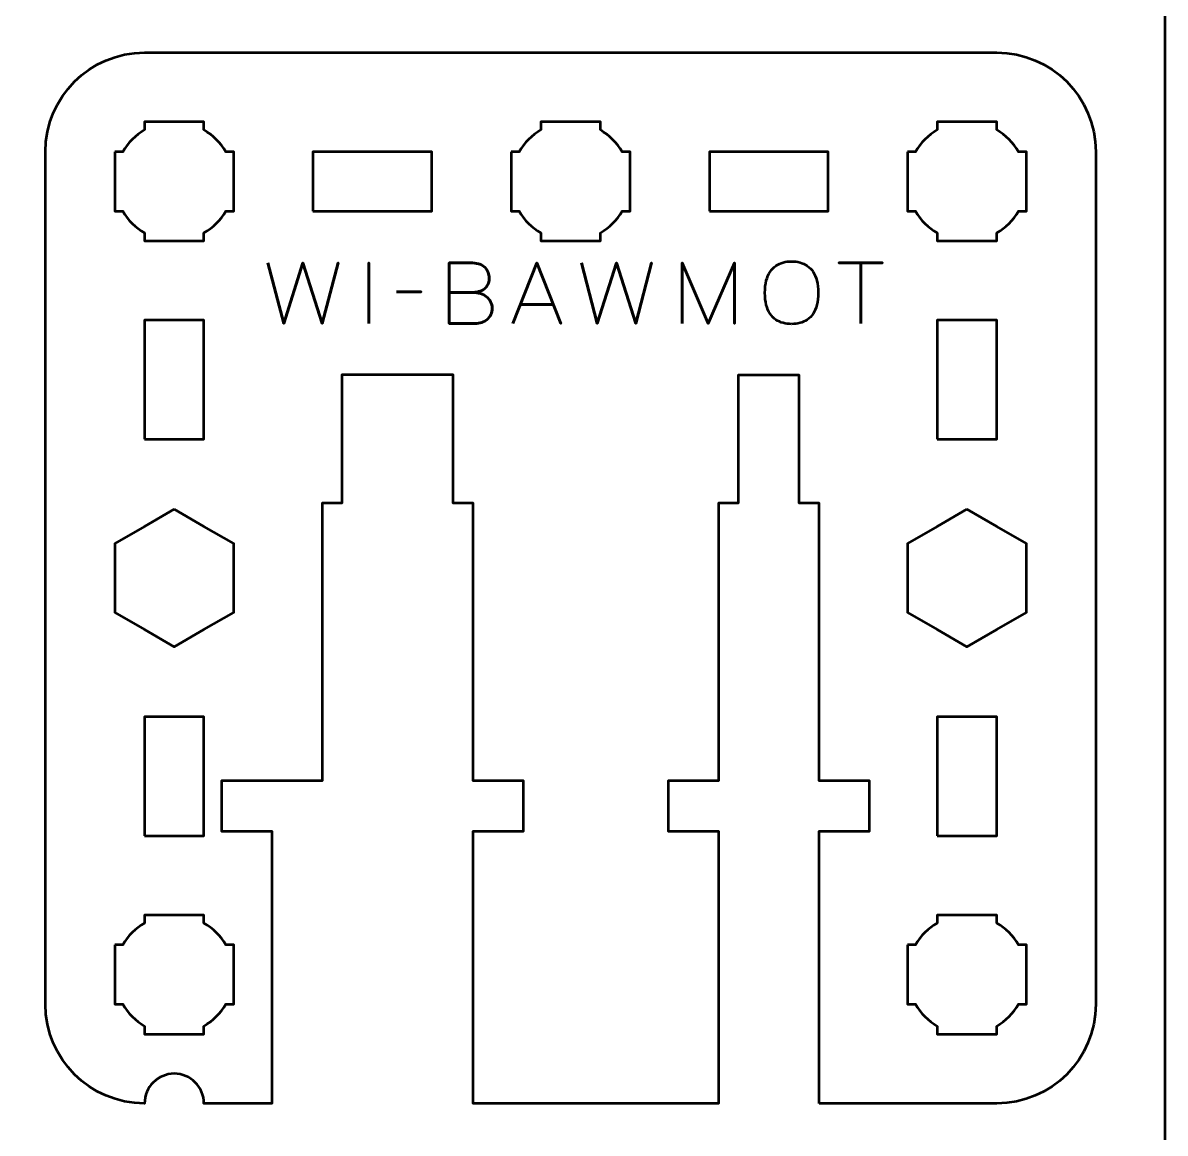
# Model space of a CAD drawing. Header units: centimetres. Extents: x -21 to 0, y -29.7 to 0.
# Drawn here: x -5.76 to 0, y -11.65 to -6.05 of the extents above; entities that cross this region are included whole.
import ezdxf

# ---------------------------------------------------------------- set-up
doc = ezdxf.new("R2010")
doc.units = ezdxf.units.CM
doc.header["$MEASUREMENT"] = 0
doc.layers.add('Layer 1', color=7, linetype='Continuous')

msp = doc.modelspace()

# ---------------------------------------------------------------- linework, layer by layer
at = {"layer": 'Layer 1', "lineweight": 53}
for points in [[(-4.3, -7), (-3.7, -7), (-3.7, -6.7), (-4.3, -6.7), (-4.3, -7)], [(-2.3, -7), (-1.7, -7), (-1.7, -6.7), (-2.3, -6.7), (-2.3, -7)], [(-5.15, -8.15), (-4.85, -8.15), (-4.85, -7.55), (-5.15, -7.55), (-5.15, -8.15)], [(-1.15, -8.15), (-0.85, -8.15), (-0.85, -7.55), (-1.15, -7.55), (-1.15, -8.15)], [(-5.15, -10.15), (-4.85, -10.15), (-4.85, -9.55), (-5.15, -9.55), (-5.15, -10.15)], [(-1.15, -10.15), (-0.85, -10.15), (-0.85, -9.55), (-1.15, -9.55), (-1.15, -10.15)]]:
    msp.add_lwpolyline(points, close=True, dxfattribs=at)
at = {"layer": 'Layer 1', "color": 1, "lineweight": 53}
msp.add_open_spline([(-21.00003, -29.19995), (-21.00003, -29.19995), (-21.00003, -8.29992), (-21.00003, -8.29992), (-21.00003, -8.29992), (-21.00003, -8.21709), (-20.93286, -8.14992), (-20.85003, -8.14992), (-20.85003, -8.14992), (-20.7672, -8.14992), (-20.70003, -8.08275), (-20.70003, -7.99992), (-20.70003, -7.99992), (-20.70003, -7.91709), (-20.7672, -7.84992), (-20.85003, -7.84992), (-20.85003, -7.84992), (-20.93286, -7.84992), (-21.00003, -7.78275), (-21.00003, -7.69992), (-21.00003, -7.69992), (-21.00003, -7.61709), (-20.93286, -7.54992), (-20.85003, -7.54992), (-20.85003, -7.54992), (-20.7672, -7.54992), (-20.70003, -7.48275), (-20.70003, -7.39992), (-20.70003, -7.39992), (-20.70003, -7.31709), (-20.7672, -7.24992), (-20.85003, -7.24992), (-20.85003, -7.24992), (-20.93286, -7.24992), (-21.00003, -7.18275), (-21.00003, -7.09992), (-21.00003, -7.09992), (-21.00003, -7.01709), (-20.93286, -6.94992), (-20.85003, -6.94992), (-20.85003, -6.94992), (-20.7672, -6.94992), (-20.70003, -6.88275), (-20.70003, -6.79992), (-20.70003, -6.79992), (-20.70003, -6.71709), (-20.7672, -6.64992), (-20.85003, -6.64992), (-20.85003, -6.64992), (-20.93286, -6.64992), (-21.00003, -6.58275), (-21.00003, -6.49992), (-21.00003, -6.49992), (-21.00003, -6.41709), (-20.93286, -6.34992), (-20.85003, -6.34992), (-20.85003, -6.34992), (-20.7672, -6.34992), (-20.70003, -6.28275), (-20.70003, -6.19992), (-20.70003, -6.19992), (-20.70003, -6.11709), (-20.7672, -6.04992), (-20.85003, -6.04992), (-20.85003, -6.04992), (-20.93286, -6.04992), (-21.00003, -5.98275), (-21.00003, -5.89992), (-21.00003, -5.89992), (-21.00003, -5.81709), (-20.93286, -5.74992), (-20.85003, -5.74992), (-20.85003, -5.74992), (-20.7672, -5.74992), (-20.70003, -5.68275), (-20.70003, -5.59992), (-20.70003, -5.59992), (-20.70003, -5.51709), (-20.7672, -5.44992), (-20.85003, -5.44992), (-20.85003, -5.44992), (-20.93286, -5.44992), (-21.00003, -5.38275), (-21.00003, -5.29992), (-21.00003, -5.29992), (-21.00003, -5.21709), (-20.93286, -5.14992), (-20.85003, -5.14992), (-20.85003, -5.14992), (-20.7672, -5.14992), (-20.70003, -5.08275), (-20.70003, -4.99992), (-20.70003, -4.99992), (-20.70003, -4.91709), (-20.7672, -4.84992), (-20.85003, -4.84992), (-20.85003, -4.84992), (-20.93286, -4.84992), (-21.00003, -4.78275), (-21.00003, -4.69992), (-21.00003, -4.69992), (-21.00003, -4.61709), (-20.93286, -4.54992), (-20.85003, -4.54992), (-20.85003, -4.54992), (-20.7672, -4.54992), (-20.70003, -4.48275), (-20.70003, -4.39992), (-20.70003, -4.39992), (-20.70003, -4.31709), (-20.7672, -4.24992), (-20.85003, -4.24992), (-20.85003, -4.24992), (-20.93286, -4.24992), (-21.00003, -4.18275), (-21.00003, -4.09992), (-21.00003, -4.09992), (-21.00003, -4.01709), (-20.93286, -3.94992), (-20.85003, -3.94992), (-20.85003, -3.94992), (-20.7672, -3.94992), (-20.70003, -3.88275), (-20.70003, -3.79992), (-20.70003, -3.79992), (-20.70003, -3.71709), (-20.7672, -3.64992), (-20.85003, -3.64992), (-20.85003, -3.64992), (-20.93286, -3.64992), (-21.00003, -3.58275), (-21.00003, -3.49992), (-21.00003, -3.49992), (-21.00003, -3.41709), (-20.93286, -3.34992), (-20.85003, -3.34992), (-20.85003, -3.34992), (-20.7672, -3.34992), (-20.70003, -3.28275), (-20.70003, -3.19992), (-20.70003, -3.19992), (-20.70003, -3.11709), (-20.7672, -3.04992), (-20.85003, -3.04992), (-20.85003, -3.04992), (-20.93286, -3.04992), (-21.00003, -2.98275), (-21.00003, -2.89992), (-21.00003, -2.89992), (-21.00003, -2.81709), (-20.93286, -2.74992), (-20.85003, -2.74992), (-20.85003, -2.74992), (-20.7672, -2.74992), (-20.70003, -2.68275), (-20.70003, -2.59992), (-20.70003, -2.59992), (-20.70003, -2.51709), (-20.7672, -2.44992), (-20.85003, -2.44992), (-20.85003, -2.44992), (-20.93286, -2.44992), (-21.00003, -2.38275), (-21.00003, -2.29992), (-21.00003, -2.29992), (-21.00003, -2.21709), (-20.93286, -2.14992), (-20.85003, -2.14992), (-20.85003, -2.14992), (-20.7672, -2.14992), (-20.70003, -2.08275), (-20.70003, -1.99992), (-20.70003, -1.99992), (-20.70003, -1.91709), (-20.7672, -1.84992), (-20.85003, -1.84992), (-20.85003, -1.84992), (-20.93286, -1.84992), (-21.00003, -1.78275), (-21.00003, -1.69992), (-21.00003, -1.69992), (-21.00003, -1.61709), (-20.93286, -1.54992), (-20.85003, -1.54992), (-20.85003, -1.54992), (-20.7672, -1.54992), (-20.70003, -1.48275), (-20.70003, -1.39992), (-20.70003, -1.39992), (-20.70003, -1.31709), (-20.7672, -1.24992), (-20.85003, -1.24992), (-20.85003, -1.24992), (-20.93286, -1.24992), (-21.00003, -1.18275), (-21.00003, -1.09992), (-21.00003, -1.09992), (-21.00003, -1.09992), (-21.00003, -0.49992), (-21.00003, -0.49992), (-21.00003, -0.49992), (-21.00003, -0.22295), (-20.77694, 0.00004), (-20.49994, 0.00004), (-20.49994, 0.00004), (-20.49994, 0.00004), (-0.50008, 0.00004), (-0.50008, 0.00004), (-0.50008, 0.00004), (-0.22294, 0.00004), (0.00002, -0.22295), (0.00002, -0.49992), (0.00002, -0.49992), (0.00002, -0.49992), (0.00002, -29.19995), (0.00002, -29.19995), (0.00002, -29.19995), (0.00002, -29.47695), (-0.22294, -29.70004), (-0.50008, -29.70004), (-0.50008, -29.70004), (-0.50008, -29.70004), (-20.49994, -29.70004), (-20.49994, -29.70004), (-20.49994, -29.70004), (-20.77694, -29.70004), (-21.00003, -29.47695), (-21.00003, -29.19995)], degree=3, knots=[0, 0, 0, 0, 0.0175439, 0.0175439, 0.0175439, 0.0175439, 0.0350877, 0.0350877, 0.0350877, 0.0350877, 0.0526316, 0.0526316, 0.0526316, 0.0526316, 0.0701754, 0.0701754, 0.0701754, 0.0701754, 0.0877193, 0.0877193, 0.0877193, 0.0877193, 0.1052632, 0.1052632, 0.1052632, 0.1052632, 0.122807, 0.122807, 0.122807, 0.122807, 0.1403509, 0.1403509, 0.1403509, 0.1403509, 0.1578947, 0.1578947, 0.1578947, 0.1578947, 0.1754386, 0.1754386, 0.1754386, 0.1754386, 0.1929825, 0.1929825, 0.1929825, 0.1929825, 0.2105263, 0.2105263, 0.2105263, 0.2105263, 0.2280702, 0.2280702, 0.2280702, 0.2280702, 0.245614, 0.245614, 0.245614, 0.245614, 0.2631579, 0.2631579, 0.2631579, 0.2631579, 0.2807018, 0.2807018, 0.2807018, 0.2807018, 0.2982456, 0.2982456, 0.2982456, 0.2982456, 0.3157895, 0.3157895, 0.3157895, 0.3157895, 0.3333333, 0.3333333, 0.3333333, 0.3333333, 0.3508772, 0.3508772, 0.3508772, 0.3508772, 0.3684211, 0.3684211, 0.3684211, 0.3684211, 0.3859649, 0.3859649, 0.3859649, 0.3859649, 0.4035088, 0.4035088, 0.4035088, 0.4035088, 0.4210526, 0.4210526, 0.4210526, 0.4210526, 0.4385965, 0.4385965, 0.4385965, 0.4385965, 0.4561404, 0.4561404, 0.4561404, 0.4561404, 0.4736842, 0.4736842, 0.4736842, 0.4736842, 0.4912281, 0.4912281, 0.4912281, 0.4912281, 0.5087719, 0.5087719, 0.5087719, 0.5087719, 0.5263158, 0.5263158, 0.5263158, 0.5263158, 0.5438596, 0.5438596, 0.5438596, 0.5438596, 0.5614035, 0.5614035, 0.5614035, 0.5614035, 0.5789474, 0.5789474, 0.5789474, 0.5789474, 0.5964912, 0.5964912, 0.5964912, 0.5964912, 0.6140351, 0.6140351, 0.6140351, 0.6140351, 0.6315789, 0.6315789, 0.6315789, 0.6315789, 0.6491228, 0.6491228, 0.6491228, 0.6491228, 0.6666667, 0.6666667, 0.6666667, 0.6666667, 0.6842105, 0.6842105, 0.6842105, 0.6842105, 0.7017544, 0.7017544, 0.7017544, 0.7017544, 0.7192982, 0.7192982, 0.7192982, 0.7192982, 0.7368421, 0.7368421, 0.7368421, 0.7368421, 0.754386, 0.754386, 0.754386, 0.754386, 0.7719298, 0.7719298, 0.7719298, 0.7719298, 0.7894737, 0.7894737, 0.7894737, 0.7894737, 0.8070175, 0.8070175, 0.8070175, 0.8070175, 0.8245614, 0.8245614, 0.8245614, 0.8245614, 0.8421053, 0.8421053, 0.8421053, 0.8421053, 0.8596491, 0.8596491, 0.8596491, 0.8596491, 0.877193, 0.877193, 0.877193, 0.877193, 0.8947368, 0.8947368, 0.8947368, 0.8947368, 0.9122807, 0.9122807, 0.9122807, 0.9122807, 0.9298246, 0.9298246, 0.9298246, 0.9298246, 0.9473684, 0.9473684, 0.9473684, 0.9473684, 0.9649123, 0.9649123, 0.9649123, 0.9649123, 0.9824561, 0.9824561, 0.9824561, 0.9824561, 1, 1, 1, 1], dxfattribs=at)
at = {"layer": 'Layer 1', "color": 3, "lineweight": 53}
msp.add_open_spline([(-1.746, -11.5), (-1.746, -11.5), (-0.85, -11.5), (-0.85, -11.5), (-0.85, -11.5), (-0.57391, -11.5), (-0.35, -11.27609), (-0.35, -11), (-0.35, -11), (-0.35, -11), (-0.35, -6.7), (-0.35, -6.7), (-0.35, -6.7), (-0.35, -6.42391), (-0.57391, -6.2), (-0.85, -6.2), (-0.85, -6.2), (-0.85, -6.2), (-5.15, -6.2), (-5.15, -6.2), (-5.15, -6.2), (-5.42609, -6.2), (-5.65, -6.42391), (-5.65, -6.7), (-5.65, -6.7), (-5.65, -6.7), (-5.65, -11), (-5.65, -11), (-5.65, -11), (-5.65, -11.27609), (-5.42609, -11.5), (-5.15, -11.5), (-5.15, -11.5), (-5.15, -11.5), (-5.15, -11.5), (-5.15, -11.5), (-5.15, -11.5), (-5.15, -11.41717), (-5.08283, -11.35), (-5, -11.35), (-5, -11.35), (-4.91717, -11.35), (-4.85, -11.41717), (-4.85, -11.5), (-4.85, -11.5), (-4.85, -11.5), (-4.508, -11.5), (-4.508, -11.5), (-4.508, -11.5), (-4.508, -11.5), (-4.508, -10.12699), (-4.508, -10.12699), (-4.508, -10.12699), (-4.508, -10.12699), (-4.762, -10.12699), (-4.762, -10.12699), (-4.762, -10.12699), (-4.762, -10.12699), (-4.762, -9.87299), (-4.762, -9.87299), (-4.762, -9.87299), (-4.762, -9.87299), (-4.254, -9.87299), (-4.254, -9.87299), (-4.254, -9.87299), (-4.254, -9.87299), (-4.254, -8.47299), (-4.254, -8.47299), (-4.254, -8.47299), (-4.254, -8.47299), (-4.154, -8.47302), (-4.154, -8.47302), (-4.154, -8.47302), (-4.154, -8.47302), (-4.154, -8.24998), (-4.154, -8.24998), (-4.154, -8.24998), (-4.154, -8.24998), (-4.154, -7.825), (-4.154, -7.825), (-4.154, -7.825), (-4.154, -7.825), (-3.592, -7.82501), (-3.592, -7.82501), (-3.592, -7.82501), (-3.592, -7.82501), (-3.592, -8.24998), (-3.592, -8.24998), (-3.592, -8.24998), (-3.592, -8.24998), (-3.592, -8.47302), (-3.592, -8.47302), (-3.592, -8.47302), (-3.592, -8.47302), (-3.492, -8.47299), (-3.492, -8.47299), (-3.492, -8.47299), (-3.492, -8.47299), (-3.492, -9.87299), (-3.492, -9.87299), (-3.492, -9.87299), (-3.492, -9.87299), (-3.238, -9.87299), (-3.238, -9.87299), (-3.238, -9.87299), (-3.238, -9.87299), (-3.238, -10.12699), (-3.238, -10.12699), (-3.238, -10.12699), (-3.238, -10.12699), (-3.492, -10.12699), (-3.492, -10.12699), (-3.492, -10.12699), (-3.492, -10.12699), (-3.492, -11.5), (-3.492, -11.5), (-3.492, -11.5), (-3.492, -11.5), (-2.254, -11.5), (-2.254, -11.5), (-2.254, -11.5), (-2.254, -11.5), (-2.254, -10.12699), (-2.254, -10.12699), (-2.254, -10.12699), (-2.254, -10.12699), (-2.508, -10.12699), (-2.508, -10.12699), (-2.508, -10.12699), (-2.508, -10.12699), (-2.508, -9.87299), (-2.508, -9.87299), (-2.508, -9.87299), (-2.508, -9.87299), (-2.254, -9.87299), (-2.254, -9.87299), (-2.254, -9.87299), (-2.254, -9.87299), (-2.254, -8.47299), (-2.254, -8.47299), (-2.254, -8.47299), (-2.254, -8.47299), (-2.154, -8.47302), (-2.154, -8.47302), (-2.154, -8.47302), (-2.154, -8.47302), (-2.154, -8.24998), (-2.154, -8.24998), (-2.154, -8.24998), (-2.154, -8.24998), (-2.15399, -7.827), (-2.15399, -7.827), (-2.15399, -7.827), (-2.15399, -7.827), (-1.84599, -7.82701), (-1.84599, -7.82701), (-1.84599, -7.82701), (-1.84599, -7.82701), (-1.846, -8.24998), (-1.846, -8.24998), (-1.846, -8.24998), (-1.846, -8.24998), (-1.846, -8.47302), (-1.846, -8.47302), (-1.846, -8.47302), (-1.846, -8.47302), (-1.746, -8.47299), (-1.746, -8.47299), (-1.746, -8.47299), (-1.746, -8.47299), (-1.746, -9.87299), (-1.746, -9.87299), (-1.746, -9.87299), (-1.746, -9.87299), (-1.492, -9.87299), (-1.492, -9.87299), (-1.492, -9.87299), (-1.492, -9.87299), (-1.492, -10.12699), (-1.492, -10.12699), (-1.492, -10.12699), (-1.492, -10.12699), (-1.746, -10.12699), (-1.746, -10.12699), (-1.746, -10.12699), (-1.746, -10.12699), (-1.746, -11.5), (-1.746, -11.5)], degree=3, knots=[0, 0, 0, 0, 0.0212766, 0.0212766, 0.0212766, 0.0212766, 0.0425532, 0.0425532, 0.0425532, 0.0425532, 0.0638298, 0.0638298, 0.0638298, 0.0638298, 0.0851064, 0.0851064, 0.0851064, 0.0851064, 0.106383, 0.106383, 0.106383, 0.106383, 0.1276596, 0.1276596, 0.1276596, 0.1276596, 0.1489362, 0.1489362, 0.1489362, 0.1489362, 0.1702128, 0.1702128, 0.1702128, 0.1702128, 0.1914894, 0.1914894, 0.1914894, 0.1914894, 0.212766, 0.212766, 0.212766, 0.212766, 0.2340426, 0.2340426, 0.2340426, 0.2340426, 0.2553191, 0.2553191, 0.2553191, 0.2553191, 0.2765957, 0.2765957, 0.2765957, 0.2765957, 0.2978723, 0.2978723, 0.2978723, 0.2978723, 0.3191489, 0.3191489, 0.3191489, 0.3191489, 0.3404255, 0.3404255, 0.3404255, 0.3404255, 0.3617021, 0.3617021, 0.3617021, 0.3617021, 0.3829787, 0.3829787, 0.3829787, 0.3829787, 0.4042553, 0.4042553, 0.4042553, 0.4042553, 0.4255319, 0.4255319, 0.4255319, 0.4255319, 0.4468085, 0.4468085, 0.4468085, 0.4468085, 0.4680851, 0.4680851, 0.4680851, 0.4680851, 0.4893617, 0.4893617, 0.4893617, 0.4893617, 0.5106383, 0.5106383, 0.5106383, 0.5106383, 0.5319149, 0.5319149, 0.5319149, 0.5319149, 0.5531915, 0.5531915, 0.5531915, 0.5531915, 0.5744681, 0.5744681, 0.5744681, 0.5744681, 0.5957447, 0.5957447, 0.5957447, 0.5957447, 0.6170213, 0.6170213, 0.6170213, 0.6170213, 0.6382979, 0.6382979, 0.6382979, 0.6382979, 0.6595745, 0.6595745, 0.6595745, 0.6595745, 0.6808511, 0.6808511, 0.6808511, 0.6808511, 0.7021277, 0.7021277, 0.7021277, 0.7021277, 0.7234043, 0.7234043, 0.7234043, 0.7234043, 0.7446809, 0.7446809, 0.7446809, 0.7446809, 0.7659574, 0.7659574, 0.7659574, 0.7659574, 0.787234, 0.787234, 0.787234, 0.787234, 0.8085106, 0.8085106, 0.8085106, 0.8085106, 0.8297872, 0.8297872, 0.8297872, 0.8297872, 0.8510638, 0.8510638, 0.8510638, 0.8510638, 0.8723404, 0.8723404, 0.8723404, 0.8723404, 0.893617, 0.893617, 0.893617, 0.893617, 0.9148936, 0.9148936, 0.9148936, 0.9148936, 0.9361702, 0.9361702, 0.9361702, 0.9361702, 0.9574468, 0.9574468, 0.9574468, 0.9574468, 0.9787234, 0.9787234, 0.9787234, 0.9787234, 1, 1, 1, 1], dxfattribs=at)
at = {"layer": 'Layer 1', "lineweight": 53}
for points, knots in [([(-5.3, -6.7), (-5.3, -6.7), (-5.25985, -6.7), (-5.25985, -6.7), (-5.25985, -6.7), (-5.2335, -6.65447), (-5.19553, -6.6165), (-5.15, -6.59015), (-5.15, -6.59015), (-5.15, -6.59015), (-5.15, -6.55), (-5.15, -6.55), (-5.15, -6.55), (-5.15, -6.55), (-5, -6.55), (-5, -6.55), (-5, -6.55), (-5, -6.55), (-4.85, -6.55), (-4.85, -6.55), (-4.85, -6.55), (-4.85, -6.55), (-4.85, -6.59015), (-4.85, -6.59015), (-4.85, -6.59015), (-4.80447, -6.6165), (-4.7665, -6.65447), (-4.74015, -6.7), (-4.74015, -6.7), (-4.74015, -6.7), (-4.7, -6.7), (-4.7, -6.7), (-4.7, -6.7), (-4.7, -6.7), (-4.7, -6.85), (-4.7, -6.85), (-4.7, -6.85), (-4.7, -6.85), (-4.7, -7), (-4.7, -7), (-4.7, -7), (-4.7, -7), (-4.74015, -7), (-4.74015, -7), (-4.74015, -7), (-4.7665, -7.04553), (-4.80447, -7.0835), (-4.85, -7.10985), (-4.85, -7.10985), (-4.85, -7.10985), (-4.85, -7.15), (-4.85, -7.15), (-4.85, -7.15), (-4.85, -7.15), (-5, -7.15), (-5, -7.15), (-5, -7.15), (-5, -7.15), (-5.15, -7.15), (-5.15, -7.15), (-5.15, -7.15), (-5.15, -7.15), (-5.15, -7.10985), (-5.15, -7.10985), (-5.15, -7.10985), (-5.19553, -7.0835), (-5.2335, -7.04553), (-5.25985, -7), (-5.25985, -7), (-5.25985, -7), (-5.3, -7), (-5.3, -7), (-5.3, -7), (-5.3, -7), (-5.3, -6.85), (-5.3, -6.85), (-5.3, -6.85), (-5.3, -6.85), (-5.3, -6.7), (-5.3, -6.7)], [0, 0, 0, 0, 0.05, 0.05, 0.05, 0.05, 0.1, 0.1, 0.1, 0.1, 0.15, 0.15, 0.15, 0.15, 0.2, 0.2, 0.2, 0.2, 0.25, 0.25, 0.25, 0.25, 0.3, 0.3, 0.3, 0.3, 0.35, 0.35, 0.35, 0.35, 0.4, 0.4, 0.4, 0.4, 0.45, 0.45, 0.45, 0.45, 0.5, 0.5, 0.5, 0.5, 0.55, 0.55, 0.55, 0.55, 0.6, 0.6, 0.6, 0.6, 0.65, 0.65, 0.65, 0.65, 0.7, 0.7, 0.7, 0.7, 0.75, 0.75, 0.75, 0.75, 0.8, 0.8, 0.8, 0.8, 0.85, 0.85, 0.85, 0.85, 0.9, 0.9, 0.9, 0.9, 0.95, 0.95, 0.95, 0.95, 1, 1, 1, 1]), ([(-3.3, -6.7), (-3.3, -6.7), (-3.25985, -6.7), (-3.25985, -6.7), (-3.25985, -6.7), (-3.2335, -6.65447), (-3.19553, -6.6165), (-3.15, -6.59015), (-3.15, -6.59015), (-3.15, -6.59015), (-3.15, -6.55), (-3.15, -6.55), (-3.15, -6.55), (-3.15, -6.55), (-3, -6.55), (-3, -6.55), (-3, -6.55), (-3, -6.55), (-2.85, -6.55), (-2.85, -6.55), (-2.85, -6.55), (-2.85, -6.55), (-2.85, -6.59015), (-2.85, -6.59015), (-2.85, -6.59015), (-2.80447, -6.6165), (-2.7665, -6.65447), (-2.74015, -6.7), (-2.74015, -6.7), (-2.74015, -6.7), (-2.7, -6.7), (-2.7, -6.7), (-2.7, -6.7), (-2.7, -6.7), (-2.7, -6.85), (-2.7, -6.85), (-2.7, -6.85), (-2.7, -6.85), (-2.7, -7), (-2.7, -7), (-2.7, -7), (-2.7, -7), (-2.74015, -7), (-2.74015, -7), (-2.74015, -7), (-2.7665, -7.04553), (-2.80447, -7.0835), (-2.85, -7.10985), (-2.85, -7.10985), (-2.85, -7.10985), (-2.85, -7.15), (-2.85, -7.15), (-2.85, -7.15), (-2.85, -7.15), (-3, -7.15), (-3, -7.15), (-3, -7.15), (-3, -7.15), (-3.15, -7.15), (-3.15, -7.15), (-3.15, -7.15), (-3.15, -7.15), (-3.15, -7.10985), (-3.15, -7.10985), (-3.15, -7.10985), (-3.19553, -7.0835), (-3.2335, -7.04553), (-3.25985, -7), (-3.25985, -7), (-3.25985, -7), (-3.3, -7), (-3.3, -7), (-3.3, -7), (-3.3, -7), (-3.3, -6.85), (-3.3, -6.85), (-3.3, -6.85), (-3.3, -6.85), (-3.3, -6.7), (-3.3, -6.7)], [0, 0, 0, 0, 0.05, 0.05, 0.05, 0.05, 0.1, 0.1, 0.1, 0.1, 0.15, 0.15, 0.15, 0.15, 0.2, 0.2, 0.2, 0.2, 0.25, 0.25, 0.25, 0.25, 0.3, 0.3, 0.3, 0.3, 0.35, 0.35, 0.35, 0.35, 0.4, 0.4, 0.4, 0.4, 0.45, 0.45, 0.45, 0.45, 0.5, 0.5, 0.5, 0.5, 0.55, 0.55, 0.55, 0.55, 0.6, 0.6, 0.6, 0.6, 0.65, 0.65, 0.65, 0.65, 0.7, 0.7, 0.7, 0.7, 0.75, 0.75, 0.75, 0.75, 0.8, 0.8, 0.8, 0.8, 0.85, 0.85, 0.85, 0.85, 0.9, 0.9, 0.9, 0.9, 0.95, 0.95, 0.95, 0.95, 1, 1, 1, 1]), ([(-1.3, -6.7), (-1.3, -6.7), (-1.25985, -6.7), (-1.25985, -6.7), (-1.25985, -6.7), (-1.2335, -6.65447), (-1.19553, -6.6165), (-1.15, -6.59015), (-1.15, -6.59015), (-1.15, -6.59015), (-1.15, -6.55), (-1.15, -6.55), (-1.15, -6.55), (-1.15, -6.55), (-1, -6.55), (-1, -6.55), (-1, -6.55), (-1, -6.55), (-0.85, -6.55), (-0.85, -6.55), (-0.85, -6.55), (-0.85, -6.55), (-0.85, -6.59015), (-0.85, -6.59015), (-0.85, -6.59015), (-0.80447, -6.6165), (-0.7665, -6.65447), (-0.74015, -6.7), (-0.74015, -6.7), (-0.74015, -6.7), (-0.7, -6.7), (-0.7, -6.7), (-0.7, -6.7), (-0.7, -6.7), (-0.7, -6.85), (-0.7, -6.85), (-0.7, -6.85), (-0.7, -6.85), (-0.7, -7), (-0.7, -7), (-0.7, -7), (-0.7, -7), (-0.74015, -7), (-0.74015, -7), (-0.74015, -7), (-0.7665, -7.04553), (-0.80447, -7.0835), (-0.85, -7.10985), (-0.85, -7.10985), (-0.85, -7.10985), (-0.85, -7.15), (-0.85, -7.15), (-0.85, -7.15), (-0.85, -7.15), (-1, -7.15), (-1, -7.15), (-1, -7.15), (-1, -7.15), (-1.15, -7.15), (-1.15, -7.15), (-1.15, -7.15), (-1.15, -7.15), (-1.15, -7.10985), (-1.15, -7.10985), (-1.15, -7.10985), (-1.19553, -7.0835), (-1.2335, -7.04553), (-1.25985, -7), (-1.25985, -7), (-1.25985, -7), (-1.3, -7), (-1.3, -7), (-1.3, -7), (-1.3, -7), (-1.3, -6.85), (-1.3, -6.85), (-1.3, -6.85), (-1.3, -6.85), (-1.3, -6.7), (-1.3, -6.7)], [0, 0, 0, 0, 0.05, 0.05, 0.05, 0.05, 0.1, 0.1, 0.1, 0.1, 0.15, 0.15, 0.15, 0.15, 0.2, 0.2, 0.2, 0.2, 0.25, 0.25, 0.25, 0.25, 0.3, 0.3, 0.3, 0.3, 0.35, 0.35, 0.35, 0.35, 0.4, 0.4, 0.4, 0.4, 0.45, 0.45, 0.45, 0.45, 0.5, 0.5, 0.5, 0.5, 0.55, 0.55, 0.55, 0.55, 0.6, 0.6, 0.6, 0.6, 0.65, 0.65, 0.65, 0.65, 0.7, 0.7, 0.7, 0.7, 0.75, 0.75, 0.75, 0.75, 0.8, 0.8, 0.8, 0.8, 0.85, 0.85, 0.85, 0.85, 0.9, 0.9, 0.9, 0.9, 0.95, 0.95, 0.95, 0.95, 1, 1, 1, 1]), ([(-5, -8.50359), (-5, -8.50359), (-4.85, -8.59019), (-4.85, -8.59019), (-4.85, -8.59019), (-4.85, -8.59019), (-4.7, -8.67679), (-4.7, -8.67679), (-4.7, -8.67679), (-4.7, -8.67679), (-4.7, -8.85), (-4.7, -8.85), (-4.7, -8.85), (-4.7, -8.85), (-4.7, -9.02321), (-4.7, -9.02321), (-4.7, -9.02321), (-4.7, -9.02321), (-4.85, -9.10981), (-4.85, -9.10981), (-4.85, -9.10981), (-4.85, -9.10981), (-5, -9.19641), (-5, -9.19641), (-5, -9.19641), (-5, -9.19641), (-5.15, -9.10981), (-5.15, -9.10981), (-5.15, -9.10981), (-5.15, -9.10981), (-5.3, -9.02321), (-5.3, -9.02321), (-5.3, -9.02321), (-5.3, -9.02321), (-5.3, -8.85), (-5.3, -8.85), (-5.3, -8.85), (-5.3, -8.85), (-5.3, -8.67679), (-5.3, -8.67679), (-5.3, -8.67679), (-5.3, -8.67679), (-5.15, -8.59019), (-5.15, -8.59019), (-5.15, -8.59019), (-5.15, -8.59019), (-5, -8.50359), (-5, -8.50359)], [0, 0, 0, 0, 0.0833333, 0.0833333, 0.0833333, 0.0833333, 0.1666667, 0.1666667, 0.1666667, 0.1666667, 0.25, 0.25, 0.25, 0.25, 0.3333333, 0.3333333, 0.3333333, 0.3333333, 0.4166667, 0.4166667, 0.4166667, 0.4166667, 0.5, 0.5, 0.5, 0.5, 0.5833333, 0.5833333, 0.5833333, 0.5833333, 0.6666667, 0.6666667, 0.6666667, 0.6666667, 0.75, 0.75, 0.75, 0.75, 0.8333333, 0.8333333, 0.8333333, 0.8333333, 0.9166667, 0.9166667, 0.9166667, 0.9166667, 1, 1, 1, 1]), ([(-1, -8.50359), (-1, -8.50359), (-0.85, -8.59019), (-0.85, -8.59019), (-0.85, -8.59019), (-0.85, -8.59019), (-0.7, -8.67679), (-0.7, -8.67679), (-0.7, -8.67679), (-0.7, -8.67679), (-0.7, -8.85), (-0.7, -8.85), (-0.7, -8.85), (-0.7, -8.85), (-0.7, -9.02321), (-0.7, -9.02321), (-0.7, -9.02321), (-0.7, -9.02321), (-0.85, -9.10981), (-0.85, -9.10981), (-0.85, -9.10981), (-0.85, -9.10981), (-1, -9.19641), (-1, -9.19641), (-1, -9.19641), (-1, -9.19641), (-1.15, -9.10981), (-1.15, -9.10981), (-1.15, -9.10981), (-1.15, -9.10981), (-1.3, -9.02321), (-1.3, -9.02321), (-1.3, -9.02321), (-1.3, -9.02321), (-1.3, -8.85), (-1.3, -8.85), (-1.3, -8.85), (-1.3, -8.85), (-1.3, -8.67679), (-1.3, -8.67679), (-1.3, -8.67679), (-1.3, -8.67679), (-1.15, -8.59019), (-1.15, -8.59019), (-1.15, -8.59019), (-1.15, -8.59019), (-1, -8.50359), (-1, -8.50359)], [0, 0, 0, 0, 0.0833333, 0.0833333, 0.0833333, 0.0833333, 0.1666667, 0.1666667, 0.1666667, 0.1666667, 0.25, 0.25, 0.25, 0.25, 0.3333333, 0.3333333, 0.3333333, 0.3333333, 0.4166667, 0.4166667, 0.4166667, 0.4166667, 0.5, 0.5, 0.5, 0.5, 0.5833333, 0.5833333, 0.5833333, 0.5833333, 0.6666667, 0.6666667, 0.6666667, 0.6666667, 0.75, 0.75, 0.75, 0.75, 0.8333333, 0.8333333, 0.8333333, 0.8333333, 0.9166667, 0.9166667, 0.9166667, 0.9166667, 1, 1, 1, 1]), ([(-5.3, -10.7), (-5.3, -10.7), (-5.25985, -10.7), (-5.25985, -10.7), (-5.25985, -10.7), (-5.2335, -10.65447), (-5.19553, -10.6165), (-5.15, -10.59015), (-5.15, -10.59015), (-5.15, -10.59015), (-5.15, -10.55), (-5.15, -10.55), (-5.15, -10.55), (-5.15, -10.55), (-5, -10.55), (-5, -10.55), (-5, -10.55), (-5, -10.55), (-4.85, -10.55), (-4.85, -10.55), (-4.85, -10.55), (-4.85, -10.55), (-4.85, -10.59015), (-4.85, -10.59015), (-4.85, -10.59015), (-4.80447, -10.6165), (-4.7665, -10.65447), (-4.74015, -10.7), (-4.74015, -10.7), (-4.74015, -10.7), (-4.7, -10.7), (-4.7, -10.7), (-4.7, -10.7), (-4.7, -10.7), (-4.7, -10.85), (-4.7, -10.85), (-4.7, -10.85), (-4.7, -10.85), (-4.7, -11), (-4.7, -11), (-4.7, -11), (-4.7, -11), (-4.74015, -11), (-4.74015, -11), (-4.74015, -11), (-4.7665, -11.04553), (-4.80447, -11.0835), (-4.85, -11.10985), (-4.85, -11.10985), (-4.85, -11.10985), (-4.85, -11.15), (-4.85, -11.15), (-4.85, -11.15), (-4.85, -11.15), (-5, -11.15), (-5, -11.15), (-5, -11.15), (-5, -11.15), (-5.15, -11.15), (-5.15, -11.15), (-5.15, -11.15), (-5.15, -11.15), (-5.15, -11.10985), (-5.15, -11.10985), (-5.15, -11.10985), (-5.19553, -11.0835), (-5.2335, -11.04553), (-5.25985, -11), (-5.25985, -11), (-5.25985, -11), (-5.3, -11), (-5.3, -11), (-5.3, -11), (-5.3, -11), (-5.3, -10.85), (-5.3, -10.85), (-5.3, -10.85), (-5.3, -10.85), (-5.3, -10.7), (-5.3, -10.7)], [0, 0, 0, 0, 0.05, 0.05, 0.05, 0.05, 0.1, 0.1, 0.1, 0.1, 0.15, 0.15, 0.15, 0.15, 0.2, 0.2, 0.2, 0.2, 0.25, 0.25, 0.25, 0.25, 0.3, 0.3, 0.3, 0.3, 0.35, 0.35, 0.35, 0.35, 0.4, 0.4, 0.4, 0.4, 0.45, 0.45, 0.45, 0.45, 0.5, 0.5, 0.5, 0.5, 0.55, 0.55, 0.55, 0.55, 0.6, 0.6, 0.6, 0.6, 0.65, 0.65, 0.65, 0.65, 0.7, 0.7, 0.7, 0.7, 0.75, 0.75, 0.75, 0.75, 0.8, 0.8, 0.8, 0.8, 0.85, 0.85, 0.85, 0.85, 0.9, 0.9, 0.9, 0.9, 0.95, 0.95, 0.95, 0.95, 1, 1, 1, 1]), ([(-1.3, -10.7), (-1.3, -10.7), (-1.25985, -10.7), (-1.25985, -10.7), (-1.25985, -10.7), (-1.2335, -10.65447), (-1.19553, -10.6165), (-1.15, -10.59015), (-1.15, -10.59015), (-1.15, -10.59015), (-1.15, -10.55), (-1.15, -10.55), (-1.15, -10.55), (-1.15, -10.55), (-1, -10.55), (-1, -10.55), (-1, -10.55), (-1, -10.55), (-0.85, -10.55), (-0.85, -10.55), (-0.85, -10.55), (-0.85, -10.55), (-0.85, -10.59015), (-0.85, -10.59015), (-0.85, -10.59015), (-0.80447, -10.6165), (-0.7665, -10.65447), (-0.74015, -10.7), (-0.74015, -10.7), (-0.74015, -10.7), (-0.7, -10.7), (-0.7, -10.7), (-0.7, -10.7), (-0.7, -10.7), (-0.7, -10.85), (-0.7, -10.85), (-0.7, -10.85), (-0.7, -10.85), (-0.7, -11), (-0.7, -11), (-0.7, -11), (-0.7, -11), (-0.74015, -11), (-0.74015, -11), (-0.74015, -11), (-0.7665, -11.04553), (-0.80447, -11.0835), (-0.85, -11.10985), (-0.85, -11.10985), (-0.85, -11.10985), (-0.85, -11.15), (-0.85, -11.15), (-0.85, -11.15), (-0.85, -11.15), (-1, -11.15), (-1, -11.15), (-1, -11.15), (-1, -11.15), (-1.15, -11.15), (-1.15, -11.15), (-1.15, -11.15), (-1.15, -11.15), (-1.15, -11.10985), (-1.15, -11.10985), (-1.15, -11.10985), (-1.19553, -11.0835), (-1.2335, -11.04553), (-1.25985, -11), (-1.25985, -11), (-1.25985, -11), (-1.3, -11), (-1.3, -11), (-1.3, -11), (-1.3, -11), (-1.3, -10.85), (-1.3, -10.85), (-1.3, -10.85), (-1.3, -10.85), (-1.3, -10.7), (-1.3, -10.7)], [0, 0, 0, 0, 0.05, 0.05, 0.05, 0.05, 0.1, 0.1, 0.1, 0.1, 0.15, 0.15, 0.15, 0.15, 0.2, 0.2, 0.2, 0.2, 0.25, 0.25, 0.25, 0.25, 0.3, 0.3, 0.3, 0.3, 0.35, 0.35, 0.35, 0.35, 0.4, 0.4, 0.4, 0.4, 0.45, 0.45, 0.45, 0.45, 0.5, 0.5, 0.5, 0.5, 0.55, 0.55, 0.55, 0.55, 0.6, 0.6, 0.6, 0.6, 0.65, 0.65, 0.65, 0.65, 0.7, 0.7, 0.7, 0.7, 0.75, 0.75, 0.75, 0.75, 0.8, 0.8, 0.8, 0.8, 0.85, 0.85, 0.85, 0.85, 0.9, 0.9, 0.9, 0.9, 0.95, 0.95, 0.95, 0.95, 1, 1, 1, 1])]:
    msp.add_open_spline(points, degree=3, knots=knots, dxfattribs=at)
at = {"layer": 'Layer 1', "color": 5, "lineweight": 53}
for points, knots in [([(-4.52822, -7.26122), (-4.52822, -7.26122), (-4.44779, -7.56644), (-4.44779, -7.56644), (-4.44779, -7.56644), (-4.44779, -7.56644), (-4.35085, -7.26122), (-4.35085, -7.26122), (-4.35085, -7.26122), (-4.35085, -7.26122), (-4.2539, -7.56644), (-4.2539, -7.56644), (-4.2539, -7.56644), (-4.2539, -7.56644), (-4.17347, -7.26122), (-4.17347, -7.26122), (-4.17347, -7.26122), (-4.17347, -7.26122), (-4.2539, -7.56644), (-4.2539, -7.56644), (-4.2539, -7.56644), (-4.2539, -7.56644), (-4.35085, -7.26122), (-4.35085, -7.26122), (-4.35085, -7.26122), (-4.35085, -7.26122), (-4.44779, -7.56644), (-4.44779, -7.56644), (-4.44779, -7.56644), (-4.44779, -7.56644), (-4.52822, -7.26122), (-4.52822, -7.26122)], [0, 0, 0, 0, 0.125, 0.125, 0.125, 0.125, 0.25, 0.25, 0.25, 0.25, 0.375, 0.375, 0.375, 0.375, 0.5, 0.5, 0.5, 0.5, 0.625, 0.625, 0.625, 0.625, 0.75, 0.75, 0.75, 0.75, 0.875, 0.875, 0.875, 0.875, 1, 1, 1, 1]), ([(-4.01895, -7.56644), (-4.01895, -7.56644), (-4.01895, -7.26122), (-4.01895, -7.26122), (-4.01895, -7.26122), (-4.01895, -7.26122), (-4.01895, -7.56644), (-4.01895, -7.56644)], [0, 0, 0, 0, 0.5, 0.5, 0.5, 0.5, 1, 1, 1, 1]), ([(-3.61213, -7.40938), (-3.61213, -7.40938), (-3.49487, -7.40938), (-3.49487, -7.40938), (-3.49487, -7.40938), (-3.47963, -7.40931), (-3.46665, -7.4072), (-3.45571, -7.40303), (-3.45571, -7.40303), (-3.44484, -7.39894), (-3.43603, -7.39337), (-3.42918, -7.38638), (-3.42918, -7.38638), (-3.42234, -7.3794), (-3.4174, -7.3715), (-3.41429, -7.36275), (-3.41429, -7.36275), (-3.41126, -7.35407), (-3.40985, -7.34504), (-3.4102, -7.33573), (-3.4102, -7.33573), (-3.41063, -7.32641), (-3.4126, -7.31738), (-3.41613, -7.30856), (-3.41613, -7.30856), (-3.41959, -7.29974), (-3.42481, -7.29177), (-3.43165, -7.28464), (-3.43165, -7.28464), (-3.43849, -7.27752), (-3.44703, -7.27187), (-3.4574, -7.26771), (-3.4574, -7.26771), (-3.46778, -7.26348), (-3.47998, -7.26129), (-3.49402, -7.26122), (-3.49402, -7.26122), (-3.49402, -7.26122), (-3.61213, -7.26122), (-3.61213, -7.26122), (-3.61213, -7.26122), (-3.61213, -7.26122), (-3.61213, -7.56644), (-3.61213, -7.56644), (-3.61213, -7.56644), (-3.61213, -7.56644), (-3.48217, -7.56644), (-3.48217, -7.56644), (-3.48217, -7.56644), (-3.47003, -7.56644), (-3.45874, -7.56468), (-3.4483, -7.56122), (-3.4483, -7.56122), (-3.43786, -7.55769), (-3.42876, -7.55268), (-3.42086, -7.54598), (-3.42086, -7.54598), (-3.41302, -7.53935), (-3.40689, -7.5313), (-3.40251, -7.52178), (-3.40251, -7.52178), (-3.39814, -7.51225), (-3.39588, -7.50146), (-3.39581, -7.48939), (-3.39581, -7.48939), (-3.39609, -7.47726), (-3.39863, -7.46632), (-3.4035, -7.45652), (-3.4035, -7.45652), (-3.40837, -7.44671), (-3.41514, -7.43831), (-3.42389, -7.43126), (-3.42389, -7.43126), (-3.43264, -7.42427), (-3.44308, -7.41884), (-3.45508, -7.4151), (-3.45508, -7.4151), (-3.46707, -7.41136), (-3.48033, -7.40946), (-3.49487, -7.40938), (-3.49487, -7.40938), (-3.48033, -7.40946), (-3.46707, -7.41136), (-3.45508, -7.4151), (-3.45508, -7.4151), (-3.44308, -7.41884), (-3.43264, -7.42427), (-3.42389, -7.43126), (-3.42389, -7.43126), (-3.41514, -7.43831), (-3.40837, -7.44671), (-3.4035, -7.45652), (-3.4035, -7.45652), (-3.39863, -7.46632), (-3.39609, -7.47726), (-3.39581, -7.48939), (-3.39581, -7.48939), (-3.39588, -7.50146), (-3.39814, -7.51225), (-3.40251, -7.52178), (-3.40251, -7.52178), (-3.40689, -7.5313), (-3.41302, -7.53935), (-3.42086, -7.54598), (-3.42086, -7.54598), (-3.42876, -7.55268), (-3.43786, -7.55769), (-3.4483, -7.56122), (-3.4483, -7.56122), (-3.45874, -7.56468), (-3.47003, -7.56644), (-3.48217, -7.56644), (-3.48217, -7.56644), (-3.48217, -7.56644), (-3.61213, -7.56644), (-3.61213, -7.56644), (-3.61213, -7.56644), (-3.61213, -7.56644), (-3.61213, -7.26122), (-3.61213, -7.26122), (-3.61213, -7.26122), (-3.61213, -7.26122), (-3.49402, -7.26122), (-3.49402, -7.26122), (-3.49402, -7.26122), (-3.47998, -7.26129), (-3.46778, -7.26348), (-3.4574, -7.26771), (-3.4574, -7.26771), (-3.44703, -7.27187), (-3.43849, -7.27752), (-3.43165, -7.28464), (-3.43165, -7.28464), (-3.42481, -7.29177), (-3.41959, -7.29974), (-3.41613, -7.30856), (-3.41613, -7.30856), (-3.4126, -7.31738), (-3.41063, -7.32641), (-3.4102, -7.33573), (-3.4102, -7.33573), (-3.40985, -7.34504), (-3.41126, -7.35407), (-3.41429, -7.36275), (-3.41429, -7.36275), (-3.4174, -7.3715), (-3.42234, -7.3794), (-3.42918, -7.38638), (-3.42918, -7.38638), (-3.43603, -7.39337), (-3.44484, -7.39894), (-3.45571, -7.40303), (-3.45571, -7.40303), (-3.46665, -7.4072), (-3.47963, -7.40931), (-3.49487, -7.40938), (-3.49487, -7.40938), (-3.49487, -7.40938), (-3.61213, -7.40938), (-3.61213, -7.40938)], [0, 0, 0, 0, 0.025, 0.025, 0.025, 0.025, 0.05, 0.05, 0.05, 0.05, 0.075, 0.075, 0.075, 0.075, 0.1, 0.1, 0.1, 0.1, 0.125, 0.125, 0.125, 0.125, 0.15, 0.15, 0.15, 0.15, 0.175, 0.175, 0.175, 0.175, 0.2, 0.2, 0.2, 0.2, 0.225, 0.225, 0.225, 0.225, 0.25, 0.25, 0.25, 0.25, 0.275, 0.275, 0.275, 0.275, 0.3, 0.3, 0.3, 0.3, 0.325, 0.325, 0.325, 0.325, 0.35, 0.35, 0.35, 0.35, 0.375, 0.375, 0.375, 0.375, 0.4, 0.4, 0.4, 0.4, 0.425, 0.425, 0.425, 0.425, 0.45, 0.45, 0.45, 0.45, 0.475, 0.475, 0.475, 0.475, 0.5, 0.5, 0.5, 0.5, 0.525, 0.525, 0.525, 0.525, 0.55, 0.55, 0.55, 0.55, 0.575, 0.575, 0.575, 0.575, 0.6, 0.6, 0.6, 0.6, 0.625, 0.625, 0.625, 0.625, 0.65, 0.65, 0.65, 0.65, 0.675, 0.675, 0.675, 0.675, 0.7, 0.7, 0.7, 0.7, 0.725, 0.725, 0.725, 0.725, 0.75, 0.75, 0.75, 0.75, 0.775, 0.775, 0.775, 0.775, 0.8, 0.8, 0.8, 0.8, 0.825, 0.825, 0.825, 0.825, 0.85, 0.85, 0.85, 0.85, 0.875, 0.875, 0.875, 0.875, 0.9, 0.9, 0.9, 0.9, 0.925, 0.925, 0.925, 0.925, 0.95, 0.95, 0.95, 0.95, 0.975, 0.975, 0.975, 0.975, 1, 1, 1, 1]), ([(-3.29167, -7.56644), (-3.29167, -7.56644), (-3.1706, -7.26122), (-3.1706, -7.26122), (-3.1706, -7.26122), (-3.1706, -7.26122), (-3.0491, -7.56644), (-3.0491, -7.56644), (-3.0491, -7.56644), (-3.0491, -7.56644), (-3.1706, -7.26122), (-3.1706, -7.26122), (-3.1706, -7.26122), (-3.1706, -7.26122), (-3.29167, -7.56644), (-3.29167, -7.56644)], [0, 0, 0, 0, 0.25, 0.25, 0.25, 0.25, 0.5, 0.5, 0.5, 0.5, 0.75, 0.75, 0.75, 0.75, 1, 1, 1, 1]), ([(-2.94581, -7.26122), (-2.94581, -7.26122), (-2.86538, -7.56644), (-2.86538, -7.56644), (-2.86538, -7.56644), (-2.86538, -7.56644), (-2.76844, -7.26122), (-2.76844, -7.26122), (-2.76844, -7.26122), (-2.76844, -7.26122), (-2.67149, -7.56644), (-2.67149, -7.56644), (-2.67149, -7.56644), (-2.67149, -7.56644), (-2.59106, -7.26122), (-2.59106, -7.26122), (-2.59106, -7.26122), (-2.59106, -7.26122), (-2.67149, -7.56644), (-2.67149, -7.56644), (-2.67149, -7.56644), (-2.67149, -7.56644), (-2.76844, -7.26122), (-2.76844, -7.26122), (-2.76844, -7.26122), (-2.76844, -7.26122), (-2.86538, -7.56644), (-2.86538, -7.56644), (-2.86538, -7.56644), (-2.86538, -7.56644), (-2.94581, -7.26122), (-2.94581, -7.26122)], [0, 0, 0, 0, 0.125, 0.125, 0.125, 0.125, 0.25, 0.25, 0.25, 0.25, 0.375, 0.375, 0.375, 0.375, 0.5, 0.5, 0.5, 0.5, 0.625, 0.625, 0.625, 0.625, 0.75, 0.75, 0.75, 0.75, 0.875, 0.875, 0.875, 0.875, 1, 1, 1, 1]), ([(-2.43654, -7.56644), (-2.43654, -7.56644), (-2.43654, -7.26122), (-2.43654, -7.26122), (-2.43654, -7.26122), (-2.43654, -7.26122), (-2.30531, -7.56644), (-2.30531, -7.56644), (-2.30531, -7.56644), (-2.30531, -7.56644), (-2.17365, -7.26122), (-2.17365, -7.26122), (-2.17365, -7.26122), (-2.17365, -7.26122), (-2.17365, -7.56644), (-2.17365, -7.56644), (-2.17365, -7.56644), (-2.17365, -7.56644), (-2.17365, -7.26122), (-2.17365, -7.26122), (-2.17365, -7.26122), (-2.17365, -7.26122), (-2.30531, -7.56644), (-2.30531, -7.56644), (-2.30531, -7.56644), (-2.30531, -7.56644), (-2.43654, -7.26122), (-2.43654, -7.26122), (-2.43654, -7.26122), (-2.43654, -7.26122), (-2.43654, -7.56644), (-2.43654, -7.56644)], [0, 0, 0, 0, 0.125, 0.125, 0.125, 0.125, 0.25, 0.25, 0.25, 0.25, 0.375, 0.375, 0.375, 0.375, 0.5, 0.5, 0.5, 0.5, 0.625, 0.625, 0.625, 0.625, 0.75, 0.75, 0.75, 0.75, 0.875, 0.875, 0.875, 0.875, 1, 1, 1, 1]), ([(-1.88494, -7.56898), (-1.87005, -7.56905), (-1.85594, -7.56729), (-1.84247, -7.56383), (-1.84247, -7.56383), (-1.82906, -7.5603), (-1.81679, -7.5548), (-1.80557, -7.54718), (-1.80557, -7.54718), (-1.79435, -7.53963), (-1.78461, -7.52968), (-1.77636, -7.5174), (-1.77636, -7.5174), (-1.7681, -7.50513), (-1.76175, -7.49024), (-1.75724, -7.47274), (-1.75724, -7.47274), (-1.75265, -7.45525), (-1.75039, -7.43485), (-1.75032, -7.4115), (-1.75032, -7.4115), (-1.75039, -7.38815), (-1.75265, -7.36776), (-1.75724, -7.35019), (-1.75724, -7.35019), (-1.76175, -7.33262), (-1.7681, -7.31766), (-1.77636, -7.30532), (-1.77636, -7.30532), (-1.78461, -7.29297), (-1.79435, -7.28295), (-1.80557, -7.27526), (-1.80557, -7.27526), (-1.81679, -7.26757), (-1.82906, -7.262), (-1.84247, -7.2584), (-1.84247, -7.2584), (-1.85594, -7.25487), (-1.87005, -7.25311), (-1.88494, -7.25318), (-1.88494, -7.25318), (-1.89983, -7.25311), (-1.91394, -7.25487), (-1.92742, -7.2584), (-1.92742, -7.2584), (-1.94082, -7.262), (-1.9531, -7.26757), (-1.96432, -7.27526), (-1.96432, -7.27526), (-1.97553, -7.28295), (-1.98527, -7.29297), (-1.99353, -7.30532), (-1.99353, -7.30532), (-2.00178, -7.31766), (-2.00813, -7.33262), (-2.01265, -7.35019), (-2.01265, -7.35019), (-2.01723, -7.36776), (-2.01949, -7.38815), (-2.01956, -7.4115), (-2.01956, -7.4115), (-2.01949, -7.43485), (-2.01723, -7.45525), (-2.01265, -7.47274), (-2.01265, -7.47274), (-2.00813, -7.49024), (-2.00178, -7.50513), (-1.99353, -7.5174), (-1.99353, -7.5174), (-1.98527, -7.52968), (-1.97553, -7.53963), (-1.96432, -7.54718), (-1.96432, -7.54718), (-1.9531, -7.5548), (-1.94082, -7.5603), (-1.92742, -7.56383), (-1.92742, -7.56383), (-1.91394, -7.56729), (-1.89983, -7.56905), (-1.88494, -7.56898)], [0, 0, 0, 0, 0.05, 0.05, 0.05, 0.05, 0.1, 0.1, 0.1, 0.1, 0.15, 0.15, 0.15, 0.15, 0.2, 0.2, 0.2, 0.2, 0.25, 0.25, 0.25, 0.25, 0.3, 0.3, 0.3, 0.3, 0.35, 0.35, 0.35, 0.35, 0.4, 0.4, 0.4, 0.4, 0.45, 0.45, 0.45, 0.45, 0.5, 0.5, 0.5, 0.5, 0.55, 0.55, 0.55, 0.55, 0.6, 0.6, 0.6, 0.6, 0.65, 0.65, 0.65, 0.65, 0.7, 0.7, 0.7, 0.7, 0.75, 0.75, 0.75, 0.75, 0.8, 0.8, 0.8, 0.8, 0.85, 0.85, 0.85, 0.85, 0.9, 0.9, 0.9, 0.9, 0.95, 0.95, 0.95, 0.95, 1, 1, 1, 1]), ([(-1.88494, -7.56898), (-1.87005, -7.56905), (-1.85594, -7.56729), (-1.84247, -7.56383), (-1.84247, -7.56383), (-1.82906, -7.5603), (-1.81679, -7.5548), (-1.80557, -7.54718), (-1.80557, -7.54718), (-1.79435, -7.53963), (-1.78461, -7.52968), (-1.77636, -7.5174), (-1.77636, -7.5174), (-1.7681, -7.50513), (-1.76175, -7.49024), (-1.75724, -7.47274), (-1.75724, -7.47274), (-1.75265, -7.45525), (-1.75039, -7.43485), (-1.75032, -7.4115), (-1.75032, -7.4115), (-1.75039, -7.38815), (-1.75265, -7.36776), (-1.75724, -7.35019), (-1.75724, -7.35019), (-1.76175, -7.33262), (-1.7681, -7.31766), (-1.77636, -7.30532), (-1.77636, -7.30532), (-1.78461, -7.29297), (-1.79435, -7.28295), (-1.80557, -7.27526), (-1.80557, -7.27526), (-1.81679, -7.26757), (-1.82906, -7.262), (-1.84247, -7.2584), (-1.84247, -7.2584), (-1.85594, -7.25487), (-1.87005, -7.25311), (-1.88494, -7.25318), (-1.88494, -7.25318), (-1.89983, -7.25311), (-1.91394, -7.25487), (-1.92742, -7.2584), (-1.92742, -7.2584), (-1.94082, -7.262), (-1.9531, -7.26757), (-1.96432, -7.27526), (-1.96432, -7.27526), (-1.97553, -7.28295), (-1.98527, -7.29297), (-1.99353, -7.30532), (-1.99353, -7.30532), (-2.00178, -7.31766), (-2.00813, -7.33262), (-2.01265, -7.35019), (-2.01265, -7.35019), (-2.01723, -7.36776), (-2.01949, -7.38815), (-2.01956, -7.4115), (-2.01956, -7.4115), (-2.01949, -7.43485), (-2.01723, -7.45525), (-2.01265, -7.47274), (-2.01265, -7.47274), (-2.00813, -7.49024), (-2.00178, -7.50513), (-1.99353, -7.5174), (-1.99353, -7.5174), (-1.98527, -7.52968), (-1.97553, -7.53963), (-1.96432, -7.54718), (-1.96432, -7.54718), (-1.9531, -7.5548), (-1.94082, -7.5603), (-1.92742, -7.56383), (-1.92742, -7.56383), (-1.91394, -7.56729), (-1.89983, -7.56905), (-1.88494, -7.56898)], [0, 0, 0, 0, 0.05, 0.05, 0.05, 0.05, 0.1, 0.1, 0.1, 0.1, 0.15, 0.15, 0.15, 0.15, 0.2, 0.2, 0.2, 0.2, 0.25, 0.25, 0.25, 0.25, 0.3, 0.3, 0.3, 0.3, 0.35, 0.35, 0.35, 0.35, 0.4, 0.4, 0.4, 0.4, 0.45, 0.45, 0.45, 0.45, 0.5, 0.5, 0.5, 0.5, 0.55, 0.55, 0.55, 0.55, 0.6, 0.6, 0.6, 0.6, 0.65, 0.65, 0.65, 0.65, 0.7, 0.7, 0.7, 0.7, 0.75, 0.75, 0.75, 0.75, 0.8, 0.8, 0.8, 0.8, 0.85, 0.85, 0.85, 0.85, 0.9, 0.9, 0.9, 0.9, 0.95, 0.95, 0.95, 0.95, 1, 1, 1, 1]), ([(-1.53612, -7.56644), (-1.53612, -7.56644), (-1.53612, -7.26122), (-1.53612, -7.26122), (-1.53612, -7.26122), (-1.53612, -7.26122), (-1.64576, -7.26122), (-1.64576, -7.26122), (-1.64576, -7.26122), (-1.64576, -7.26122), (-1.42563, -7.26122), (-1.42563, -7.26122), (-1.42563, -7.26122), (-1.42563, -7.26122), (-1.53612, -7.26122), (-1.53612, -7.26122), (-1.53612, -7.26122), (-1.53612, -7.26122), (-1.53612, -7.56644), (-1.53612, -7.56644)], [0, 0, 0, 0, 0.2, 0.2, 0.2, 0.2, 0.4, 0.4, 0.4, 0.4, 0.6, 0.6, 0.6, 0.6, 0.8, 0.8, 0.8, 0.8, 1, 1, 1, 1]), ([(-3.87798, -7.40684), (-3.87798, -7.40684), (-3.75479, -7.40684), (-3.75479, -7.40684), (-3.75479, -7.40684), (-3.75479, -7.40684), (-3.87798, -7.40684), (-3.87798, -7.40684)], [0, 0, 0, 0, 0.5, 0.5, 0.5, 0.5, 1, 1, 1, 1]), ([(-3.25357, -7.47034), (-3.25357, -7.47034), (-3.08763, -7.47034), (-3.08763, -7.47034), (-3.08763, -7.47034), (-3.08763, -7.47034), (-3.25357, -7.47034), (-3.25357, -7.47034)], [0, 0, 0, 0, 0.5, 0.5, 0.5, 0.5, 1, 1, 1, 1])]:
    msp.add_open_spline(points, degree=3, knots=knots, dxfattribs=at)

doc.saveas('drawing.dxf')
